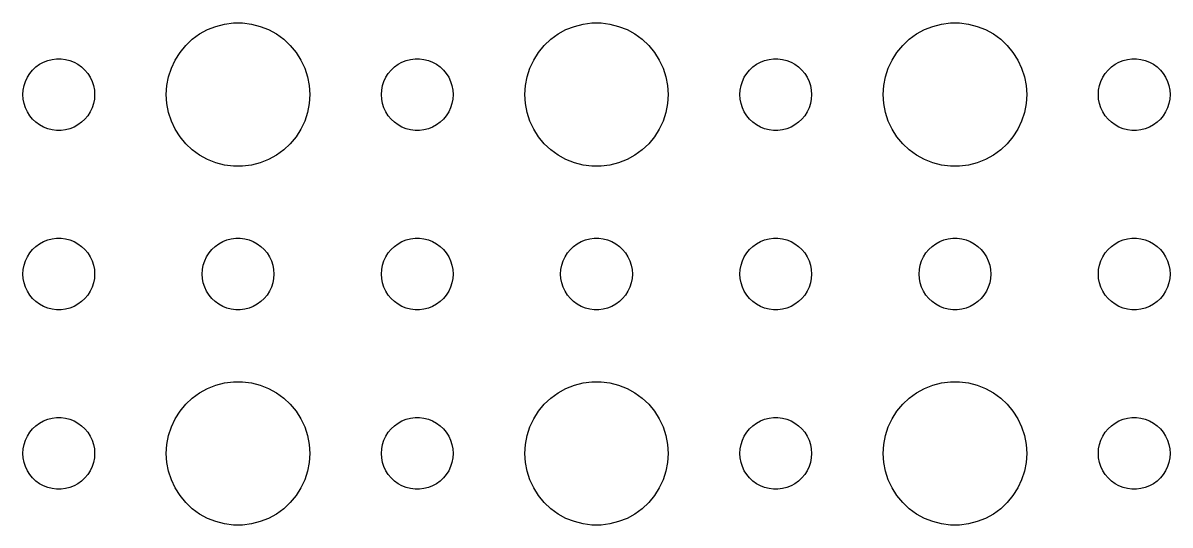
# Model space of a CAD drawing. Header units: metres. Extents: x -104 to 104, y -104 to 104.
# Drawn here: x -1.5 to 46.5, y -55.49 to -34.51 of the extents above; entities that cross this region are included whole.
import ezdxf

# ---------------------------------------------------------------- set-up
doc = ezdxf.new("R2010")
doc.units = ezdxf.units.M

msp = doc.modelspace()

# ---------------------------------------------------------------- linework, layer by layer
for p, q in [((6.57294, -34.6468), (6.93785, -34.5531)), ((6.93785, -34.5531), (7.31161, -34.5059)), ((7.31161, -34.5059), (7.68837, -34.5059)), ((7.68837, -34.5059), (8.06213, -34.5531)), ((8.06213, -34.5531), (8.42705, -34.6468)), ((21.5729, -34.6468), (21.9379, -34.5531)), ((21.9379, -34.5531), (22.3116, -34.5059)), ((22.3116, -34.5059), (22.6884, -34.5059)), ((22.6884, -34.5059), (23.0621, -34.5531)), ((23.0621, -34.5531), (23.427, -34.6468)), ((36.5729, -34.6468), (36.9379, -34.5531)), ((36.9379, -34.5531), (37.3116, -34.5059)), ((37.3116, -34.5059), (37.6884, -34.5059)), ((37.6884, -34.5059), (38.0621, -34.5531)), ((38.0621, -34.5531), (38.427, -34.6468)), ((5.58772, -35.1885), (5.89252, -34.967)), ((5.89252, -34.967), (6.22266, -34.7855)), ((6.22266, -34.7855), (6.57294, -34.6468)), ((8.42705, -34.6468), (8.77733, -34.7855)), ((8.77733, -34.7855), (9.10747, -34.967)), ((9.10747, -34.967), (9.41226, -35.1885)), ((20.5877, -35.1885), (20.8925, -34.967)), ((20.8925, -34.967), (21.2227, -34.7855)), ((21.2227, -34.7855), (21.5729, -34.6468)), ((23.427, -34.6468), (23.7773, -34.7855)), ((23.7773, -34.7855), (24.1075, -34.967)), ((24.1075, -34.967), (24.4123, -35.1885)), ((35.5877, -35.1885), (35.8925, -34.967)), ((35.8925, -34.967), (36.2227, -34.7855)), ((36.2227, -34.7855), (36.5729, -34.6468)), ((38.427, -34.6468), (38.7773, -34.7855)), ((38.7773, -34.7855), (39.1075, -34.967)), ((39.1075, -34.967), (39.4123, -35.1885)), ((5.07294, -35.7366), (5.31308, -35.4464)), ((5.31308, -35.4464), (5.58772, -35.1885)), ((9.41226, -35.1885), (9.6869, -35.4464)), ((9.6869, -35.4464), (9.92705, -35.7366)), ((20.0729, -35.7366), (20.3131, -35.4464)), ((20.3131, -35.4464), (20.5877, -35.1885)), ((24.4123, -35.1885), (24.6869, -35.4464)), ((24.6869, -35.4464), (24.927, -35.7366)), ((35.0729, -35.7366), (35.3131, -35.4464)), ((35.3131, -35.4464), (35.5877, -35.1885)), ((39.4123, -35.1885), (39.6869, -35.4464)), ((39.6869, -35.4464), (39.927, -35.7366)), ((4.87108, -36.0547), (5.07294, -35.7366)), ((9.92705, -35.7366), (10.1289, -36.0547)), ((19.8711, -36.0547), (20.0729, -35.7366)), ((24.927, -35.7366), (25.1289, -36.0547)), ((34.8711, -36.0547), (35.0729, -35.7366)), ((39.927, -35.7366), (40.1289, -36.0547)), ((-1.21352, -36.6183), (-1.09344, -36.4732)), ((-1.09344, -36.4732), (-0.95613, -36.3442)), ((-0.95613, -36.3442), (-0.80373, -36.2335)), ((-0.80373, -36.2335), (-0.63866, -36.1428)), ((-0.63866, -36.1428), (-0.46352, -36.0734)), ((-0.46352, -36.0734), (-0.28107, -36.0266)), ((-0.28107, -36.0266), (-0.09418, -36.003)), ((-0.09418, -36.003), (0.09418, -36.003)), ((0.09418, -36.003), (0.28107, -36.0266)), ((0.28107, -36.0266), (0.46352, -36.0734)), ((0.46352, -36.0734), (0.63866, -36.1428)), ((0.63866, -36.1428), (0.80373, -36.2335)), ((0.80373, -36.2335), (0.95613, -36.3442)), ((0.95613, -36.3442), (1.09344, -36.4732)), ((1.09344, -36.4732), (1.21352, -36.6183)), ((4.59424, -36.7539), (4.71066, -36.3956)), ((4.71066, -36.3956), (4.87108, -36.0547)), ((10.1289, -36.0547), (10.2893, -36.3956)), ((10.2893, -36.3956), (10.4057, -36.7539)), ((13.7865, -36.6183), (13.9065, -36.4732)), ((13.9065, -36.4732), (14.0439, -36.3442)), ((14.0439, -36.3442), (14.1963, -36.2335)), ((14.1963, -36.2335), (14.3613, -36.1428)), ((14.3613, -36.1428), (14.5365, -36.0734)), ((14.5365, -36.0734), (14.7189, -36.0266)), ((14.7189, -36.0266), (14.9058, -36.003)), ((14.9058, -36.003), (15.0942, -36.003)), ((15.0942, -36.003), (15.2811, -36.0266)), ((15.2811, -36.0266), (15.4635, -36.0734)), ((15.4635, -36.0734), (15.6387, -36.1428)), ((15.6387, -36.1428), (15.8037, -36.2335)), ((15.8037, -36.2335), (15.9561, -36.3442)), ((15.9561, -36.3442), (16.0934, -36.4732)), ((16.0934, -36.4732), (16.2135, -36.6183)), ((19.5942, -36.7539), (19.7107, -36.3956)), ((19.7107, -36.3956), (19.8711, -36.0547)), ((25.1289, -36.0547), (25.2893, -36.3956)), ((25.2893, -36.3956), (25.4057, -36.7539)), ((28.7865, -36.6183), (28.9065, -36.4732)), ((28.9065, -36.4732), (29.0439, -36.3442)), ((29.0439, -36.3442), (29.1963, -36.2335)), ((29.1963, -36.2335), (29.3613, -36.1428)), ((29.3613, -36.1428), (29.5365, -36.0734)), ((29.5365, -36.0734), (29.7189, -36.0266)), ((29.7189, -36.0266), (29.9058, -36.003)), ((29.9058, -36.003), (30.0942, -36.003)), ((30.0942, -36.003), (30.2811, -36.0266)), ((30.2811, -36.0266), (30.4635, -36.0734)), ((30.4635, -36.0734), (30.6387, -36.1428)), ((30.6387, -36.1428), (30.8037, -36.2335)), ((30.8037, -36.2335), (30.9561, -36.3442)), ((30.9561, -36.3442), (31.0934, -36.4732)), ((31.0934, -36.4732), (31.2135, -36.6183)), ((34.5942, -36.7539), (34.7107, -36.3956)), ((34.7107, -36.3956), (34.8711, -36.0547)), ((40.1289, -36.0547), (40.2893, -36.3956)), ((40.2893, -36.3956), (40.4057, -36.7539)), ((43.7865, -36.6183), (43.9065, -36.4732)), ((43.9065, -36.4732), (44.0439, -36.3442)), ((44.0439, -36.3442), (44.1963, -36.2335)), ((44.1963, -36.2335), (44.3613, -36.1428)), ((44.3613, -36.1428), (44.5365, -36.0734)), ((44.5365, -36.0734), (44.7189, -36.0266)), ((44.7189, -36.0266), (44.9058, -36.003)), ((44.9058, -36.003), (45.0942, -36.003)), ((45.0942, -36.003), (45.2811, -36.0266)), ((45.2811, -36.0266), (45.4635, -36.0734)), ((45.4635, -36.0734), (45.6387, -36.1428)), ((45.6387, -36.1428), (45.8037, -36.2335)), ((45.8037, -36.2335), (45.9561, -36.3442)), ((45.9561, -36.3442), (46.0934, -36.4732)), ((46.0934, -36.4732), (46.2135, -36.6183)), ((-1.45287, -37.127), (-1.39465, -36.9478)), ((-1.39465, -36.9478), (-1.31445, -36.7774)), ((-1.31445, -36.7774), (-1.21352, -36.6183)), ((1.21352, -36.6183), (1.31445, -36.7774)), ((1.31445, -36.7774), (1.39465, -36.9478)), ((1.39465, -36.9478), (1.45287, -37.127)), ((4.52365, -37.124), (4.59424, -36.7539)), ((10.4057, -36.7539), (10.4763, -37.124)), ((13.5471, -37.127), (13.6053, -36.9478)), ((13.6053, -36.9478), (13.6855, -36.7774)), ((13.6855, -36.7774), (13.7865, -36.6183)), ((16.2135, -36.6183), (16.3145, -36.7774)), ((16.3145, -36.7774), (16.3947, -36.9478)), ((16.3947, -36.9478), (16.4529, -37.127)), ((19.5237, -37.124), (19.5942, -36.7539)), ((25.4057, -36.7539), (25.4763, -37.124)), ((28.5471, -37.127), (28.6053, -36.9478)), ((28.6053, -36.9478), (28.6855, -36.7774)), ((28.6855, -36.7774), (28.7865, -36.6183)), ((31.2135, -36.6183), (31.3145, -36.7774)), ((31.3145, -36.7774), (31.3947, -36.9478)), ((31.3947, -36.9478), (31.4529, -37.127)), ((34.5237, -37.124), (34.5942, -36.7539)), ((40.4057, -36.7539), (40.4763, -37.124)), ((43.5471, -37.127), (43.6053, -36.9478)), ((43.6053, -36.9478), (43.6855, -36.7774)), ((43.6855, -36.7774), (43.7865, -36.6183)), ((46.2135, -36.6183), (46.3145, -36.7774)), ((46.3145, -36.7774), (46.3947, -36.9478)), ((46.3947, -36.9478), (46.4529, -37.127)), ((-1.5, -37.5), (-1.48816, -37.312)), ((-1.48816, -37.312), (-1.45287, -37.127)), ((1.45287, -37.127), (1.48816, -37.312)), ((1.48816, -37.312), (1.5, -37.5)), ((4.5, -37.5), (4.52365, -37.124)), ((10.4763, -37.124), (10.5, -37.5)), ((13.5, -37.5), (13.5118, -37.312)), ((13.5118, -37.312), (13.5471, -37.127)), ((16.4529, -37.127), (16.4882, -37.312)), ((16.4882, -37.312), (16.5, -37.5)), ((19.5, -37.5), (19.5237, -37.124)), ((25.4763, -37.124), (25.5, -37.5)), ((28.5, -37.5), (28.5118, -37.312)), ((28.5118, -37.312), (28.5471, -37.127)), ((31.4529, -37.127), (31.4882, -37.312)), ((31.4882, -37.312), (31.5, -37.5)), ((34.5, -37.5), (34.5237, -37.124)), ((40.4763, -37.124), (40.5, -37.5)), ((43.5, -37.5), (43.5118, -37.312)), ((43.5118, -37.312), (43.5471, -37.127)), ((46.4529, -37.127), (46.4882, -37.312)), ((46.4882, -37.312), (46.5, -37.5)), ((-1.48816, -37.688), (-1.5, -37.5)), ((-1.45287, -37.873), (-1.48816, -37.688)), ((-1.39465, -38.0522), (-1.45287, -37.873)), ((1.45287, -37.873), (1.39465, -38.0522)), ((1.48816, -37.688), (1.45287, -37.873)), ((1.5, -37.5), (1.48816, -37.688)), ((4.52365, -37.876), (4.5, -37.5)), ((4.59424, -38.2461), (4.52365, -37.876)), ((10.4763, -37.876), (10.4057, -38.2461)), ((10.5, -37.5), (10.4763, -37.876)), ((13.5118, -37.688), (13.5, -37.5)), ((13.5471, -37.873), (13.5118, -37.688)), ((13.6053, -38.0522), (13.5471, -37.873)), ((16.4529, -37.873), (16.3947, -38.0522)), ((16.4882, -37.688), (16.4529, -37.873)), ((16.5, -37.5), (16.4882, -37.688)), ((19.5237, -37.876), (19.5, -37.5)), ((19.5942, -38.2461), (19.5237, -37.876)), ((25.4763, -37.876), (25.4057, -38.2461)), ((25.5, -37.5), (25.4763, -37.876)), ((28.5118, -37.688), (28.5, -37.5)), ((28.5471, -37.873), (28.5118, -37.688)), ((28.6053, -38.0522), (28.5471, -37.873)), ((31.4529, -37.873), (31.3947, -38.0522)), ((31.4882, -37.688), (31.4529, -37.873)), ((31.5, -37.5), (31.4882, -37.688)), ((34.5237, -37.876), (34.5, -37.5)), ((34.5942, -38.2461), (34.5237, -37.876)), ((40.4763, -37.876), (40.4057, -38.2461)), ((40.5, -37.5), (40.4763, -37.876)), ((43.5118, -37.688), (43.5, -37.5)), ((43.5471, -37.873), (43.5118, -37.688)), ((43.6053, -38.0522), (43.5471, -37.873)), ((46.4529, -37.873), (46.3947, -38.0522)), ((46.4882, -37.688), (46.4529, -37.873)), ((46.5, -37.5), (46.4882, -37.688)), ((-1.31445, -38.2226), (-1.39465, -38.0522)), ((-1.21352, -38.3817), (-1.31445, -38.2226)), ((-1.09344, -38.5268), (-1.21352, -38.3817)), ((1.21352, -38.3817), (1.09344, -38.5268)), ((1.31445, -38.2226), (1.21352, -38.3817)), ((1.39465, -38.0522), (1.31445, -38.2226)), ((4.71066, -38.6044), (4.59424, -38.2461)), ((10.4057, -38.2461), (10.2893, -38.6044)), ((13.6855, -38.2226), (13.6053, -38.0522)), ((13.7865, -38.3817), (13.6855, -38.2226)), ((13.9065, -38.5268), (13.7865, -38.3817)), ((16.2135, -38.3817), (16.0934, -38.5268)), ((16.3145, -38.2226), (16.2135, -38.3817)), ((16.3947, -38.0522), (16.3145, -38.2226)), ((19.7107, -38.6044), (19.5942, -38.2461)), ((25.4057, -38.2461), (25.2893, -38.6044)), ((28.6855, -38.2226), (28.6053, -38.0522)), ((28.7865, -38.3817), (28.6855, -38.2226)), ((28.9065, -38.5268), (28.7865, -38.3817)), ((31.2135, -38.3817), (31.0934, -38.5268)), ((31.3145, -38.2226), (31.2135, -38.3817)), ((31.3947, -38.0522), (31.3145, -38.2226)), ((34.7107, -38.6044), (34.5942, -38.2461)), ((40.4057, -38.2461), (40.2893, -38.6044)), ((43.6855, -38.2226), (43.6053, -38.0522)), ((43.7865, -38.3817), (43.6855, -38.2226)), ((43.9065, -38.5268), (43.7865, -38.3817)), ((46.2135, -38.3817), (46.0934, -38.5268)), ((46.3145, -38.2226), (46.2135, -38.3817)), ((46.3947, -38.0522), (46.3145, -38.2226)), ((-0.95613, -38.6558), (-1.09344, -38.5268)), ((-0.80373, -38.7665), (-0.95613, -38.6558)), ((-0.63866, -38.8572), (-0.80373, -38.7665)), ((-0.46352, -38.9266), (-0.63866, -38.8572)), ((0.63866, -38.8572), (0.46352, -38.9266)), ((0.80373, -38.7665), (0.63866, -38.8572)), ((0.95613, -38.6558), (0.80373, -38.7665)), ((1.09344, -38.5268), (0.95613, -38.6558)), ((4.87108, -38.9453), (4.71066, -38.6044)), ((10.2893, -38.6044), (10.1289, -38.9453)), ((14.0439, -38.6558), (13.9065, -38.5268)), ((14.1963, -38.7665), (14.0439, -38.6558)), ((14.3613, -38.8572), (14.1963, -38.7665)), ((14.5365, -38.9266), (14.3613, -38.8572)), ((15.6387, -38.8572), (15.4635, -38.9266)), ((15.8037, -38.7665), (15.6387, -38.8572)), ((15.9561, -38.6558), (15.8037, -38.7665)), ((16.0934, -38.5268), (15.9561, -38.6558)), ((19.8711, -38.9453), (19.7107, -38.6044)), ((25.2893, -38.6044), (25.1289, -38.9453)), ((29.0439, -38.6558), (28.9065, -38.5268)), ((29.1963, -38.7665), (29.0439, -38.6558)), ((29.3613, -38.8572), (29.1963, -38.7665)), ((29.5365, -38.9266), (29.3613, -38.8572)), ((30.6387, -38.8572), (30.4635, -38.9266)), ((30.8037, -38.7665), (30.6387, -38.8572)), ((30.9561, -38.6558), (30.8037, -38.7665)), ((31.0934, -38.5268), (30.9561, -38.6558)), ((34.8711, -38.9453), (34.7107, -38.6044)), ((40.2893, -38.6044), (40.1289, -38.9453)), ((44.0439, -38.6558), (43.9065, -38.5268)), ((44.1963, -38.7665), (44.0439, -38.6558)), ((44.3613, -38.8572), (44.1963, -38.7665)), ((44.5365, -38.9266), (44.3613, -38.8572)), ((45.6387, -38.8572), (45.4635, -38.9266)), ((45.8037, -38.7665), (45.6387, -38.8572)), ((45.9561, -38.6558), (45.8037, -38.7665)), ((46.0934, -38.5268), (45.9561, -38.6558)), ((-0.28107, -38.9734), (-0.46352, -38.9266)), ((-0.09418, -38.997), (-0.28107, -38.9734)), ((0.09418, -38.997), (-0.09418, -38.997)), ((0.28107, -38.9734), (0.09418, -38.997)), ((0.46352, -38.9266), (0.28107, -38.9734)), ((5.07294, -39.2634), (4.87108, -38.9453)), ((5.31308, -39.5536), (5.07294, -39.2634)), ((9.92705, -39.2634), (9.6869, -39.5536)), ((10.1289, -38.9453), (9.92705, -39.2634)), ((14.7189, -38.9734), (14.5365, -38.9266)), ((14.9058, -38.997), (14.7189, -38.9734)), ((15.0942, -38.997), (14.9058, -38.997)), ((15.2811, -38.9734), (15.0942, -38.997)), ((15.4635, -38.9266), (15.2811, -38.9734)), ((20.0729, -39.2634), (19.8711, -38.9453)), ((20.3131, -39.5536), (20.0729, -39.2634)), ((24.927, -39.2634), (24.6869, -39.5536)), ((25.1289, -38.9453), (24.927, -39.2634)), ((29.7189, -38.9734), (29.5365, -38.9266)), ((29.9058, -38.997), (29.7189, -38.9734)), ((30.0942, -38.997), (29.9058, -38.997)), ((30.2811, -38.9734), (30.0942, -38.997)), ((30.4635, -38.9266), (30.2811, -38.9734)), ((35.0729, -39.2634), (34.8711, -38.9453)), ((35.3131, -39.5536), (35.0729, -39.2634)), ((39.927, -39.2634), (39.6869, -39.5536)), ((40.1289, -38.9453), (39.927, -39.2634)), ((44.7189, -38.9734), (44.5365, -38.9266)), ((44.9058, -38.997), (44.7189, -38.9734)), ((45.0942, -38.997), (44.9058, -38.997)), ((45.2811, -38.9734), (45.0942, -38.997)), ((45.4635, -38.9266), (45.2811, -38.9734)), ((5.58772, -39.8115), (5.31308, -39.5536)), ((5.89252, -40.033), (5.58772, -39.8115)), ((9.41226, -39.8115), (9.10747, -40.033)), ((9.6869, -39.5536), (9.41226, -39.8115)), ((20.5877, -39.8115), (20.3131, -39.5536)), ((20.8925, -40.033), (20.5877, -39.8115)), ((24.4123, -39.8115), (24.1075, -40.033)), ((24.6869, -39.5536), (24.4123, -39.8115)), ((35.5877, -39.8115), (35.3131, -39.5536)), ((35.8925, -40.033), (35.5877, -39.8115)), ((39.4123, -39.8115), (39.1075, -40.033)), ((39.6869, -39.5536), (39.4123, -39.8115)), ((6.22266, -40.2145), (5.89252, -40.033)), ((6.57294, -40.3532), (6.22266, -40.2145)), ((8.77733, -40.2145), (8.42705, -40.3532)), ((9.10747, -40.033), (8.77733, -40.2145)), ((21.2227, -40.2145), (20.8925, -40.033)), ((21.5729, -40.3532), (21.2227, -40.2145)), ((23.7773, -40.2145), (23.427, -40.3532)), ((24.1075, -40.033), (23.7773, -40.2145)), ((36.2227, -40.2145), (35.8925, -40.033)), ((36.5729, -40.3532), (36.2227, -40.2145)), ((38.7773, -40.2145), (38.427, -40.3532)), ((39.1075, -40.033), (38.7773, -40.2145)), ((6.93785, -40.4469), (6.57294, -40.3532)), ((7.31161, -40.4941), (6.93785, -40.4469)), ((7.68837, -40.4941), (7.31161, -40.4941)), ((8.06213, -40.4469), (7.68837, -40.4941)), ((8.42705, -40.3532), (8.06213, -40.4469)), ((21.9379, -40.4469), (21.5729, -40.3532)), ((22.3116, -40.4941), (21.9379, -40.4469)), ((22.6884, -40.4941), (22.3116, -40.4941)), ((23.0621, -40.4469), (22.6884, -40.4941)), ((23.427, -40.3532), (23.0621, -40.4469)), ((36.9379, -40.4469), (36.5729, -40.3532)), ((37.3116, -40.4941), (36.9379, -40.4469)), ((37.6884, -40.4941), (37.3116, -40.4941)), ((38.0621, -40.4469), (37.6884, -40.4941)), ((38.427, -40.3532), (38.0621, -40.4469)), ((-0.80373, -43.7335), (-0.63866, -43.6428)), ((-0.63866, -43.6428), (-0.46352, -43.5734)), ((-0.46352, -43.5734), (-0.28107, -43.5266)), ((-0.28107, -43.5266), (-0.09418, -43.503)), ((-0.09418, -43.503), (0.09418, -43.503)), ((0.09418, -43.503), (0.28107, -43.5266)), ((0.28107, -43.5266), (0.46352, -43.5734)), ((0.46352, -43.5734), (0.63866, -43.6428)), ((0.63866, -43.6428), (0.80373, -43.7335)), ((6.69626, -43.7335), (6.86133, -43.6428)), ((6.86133, -43.6428), (7.03647, -43.5734)), ((7.03647, -43.5734), (7.21892, -43.5266)), ((7.21892, -43.5266), (7.40581, -43.503)), ((7.40581, -43.503), (7.59418, -43.503)), ((7.59418, -43.503), (7.78107, -43.5266)), ((7.78107, -43.5266), (7.96352, -43.5734)), ((7.96352, -43.5734), (8.13866, -43.6428)), ((8.13866, -43.6428), (8.30373, -43.7335)), ((14.1963, -43.7335), (14.3613, -43.6428)), ((14.3613, -43.6428), (14.5365, -43.5734)), ((14.5365, -43.5734), (14.7189, -43.5266)), ((14.7189, -43.5266), (14.9058, -43.503)), ((14.9058, -43.503), (15.0942, -43.503)), ((15.0942, -43.503), (15.2811, -43.5266)), ((15.2811, -43.5266), (15.4635, -43.5734)), ((15.4635, -43.5734), (15.6387, -43.6428)), ((15.6387, -43.6428), (15.8037, -43.7335)), ((21.6963, -43.7335), (21.8613, -43.6428)), ((21.8613, -43.6428), (22.0365, -43.5734)), ((22.0365, -43.5734), (22.2189, -43.5266)), ((22.2189, -43.5266), (22.4058, -43.503)), ((22.4058, -43.503), (22.5942, -43.503)), ((22.5942, -43.503), (22.7811, -43.5266)), ((22.7811, -43.5266), (22.9635, -43.5734)), ((22.9635, -43.5734), (23.1387, -43.6428)), ((23.1387, -43.6428), (23.3037, -43.7335)), ((29.1963, -43.7335), (29.3613, -43.6428)), ((29.3613, -43.6428), (29.5365, -43.5734)), ((29.5365, -43.5734), (29.7189, -43.5266)), ((29.7189, -43.5266), (29.9058, -43.503)), ((29.9058, -43.503), (30.0942, -43.503)), ((30.0942, -43.503), (30.2811, -43.5266)), ((30.2811, -43.5266), (30.4635, -43.5734)), ((30.4635, -43.5734), (30.6387, -43.6428)), ((30.6387, -43.6428), (30.8037, -43.7335)), ((36.6963, -43.7335), (36.8613, -43.6428)), ((36.8613, -43.6428), (37.0365, -43.5734)), ((37.0365, -43.5734), (37.2189, -43.5266)), ((37.2189, -43.5266), (37.4058, -43.503)), ((37.4058, -43.503), (37.5942, -43.503)), ((37.5942, -43.503), (37.7811, -43.5266)), ((37.7811, -43.5266), (37.9635, -43.5734)), ((37.9635, -43.5734), (38.1387, -43.6428)), ((38.1387, -43.6428), (38.3037, -43.7335)), ((44.1963, -43.7335), (44.3613, -43.6428)), ((44.3613, -43.6428), (44.5365, -43.5734)), ((44.5365, -43.5734), (44.7189, -43.5266)), ((44.7189, -43.5266), (44.9058, -43.503)), ((44.9058, -43.503), (45.0942, -43.503)), ((45.0942, -43.503), (45.2811, -43.5266)), ((45.2811, -43.5266), (45.4635, -43.5734)), ((45.4635, -43.5734), (45.6387, -43.6428)), ((45.6387, -43.6428), (45.8037, -43.7335)), ((-1.31445, -44.2774), (-1.21352, -44.1183)), ((-1.21352, -44.1183), (-1.09344, -43.9732)), ((-1.09344, -43.9732), (-0.95613, -43.8442)), ((-0.95613, -43.8442), (-0.80373, -43.7335)), ((0.80373, -43.7335), (0.95613, -43.8442)), ((0.95613, -43.8442), (1.09344, -43.9732)), ((1.09344, -43.9732), (1.21352, -44.1183)), ((1.21352, -44.1183), (1.31445, -44.2774)), ((6.18553, -44.2774), (6.28647, -44.1183)), ((6.28647, -44.1183), (6.40654, -43.9732)), ((6.40654, -43.9732), (6.54385, -43.8442)), ((6.54385, -43.8442), (6.69626, -43.7335)), ((8.30373, -43.7335), (8.45613, -43.8442)), ((8.45613, -43.8442), (8.59344, -43.9732)), ((8.59344, -43.9732), (8.71352, -44.1183)), ((8.71352, -44.1183), (8.81445, -44.2774)), ((13.6855, -44.2774), (13.7865, -44.1183)), ((13.7865, -44.1183), (13.9065, -43.9732)), ((13.9065, -43.9732), (14.0439, -43.8442)), ((14.0439, -43.8442), (14.1963, -43.7335)), ((15.8037, -43.7335), (15.9561, -43.8442)), ((15.9561, -43.8442), (16.0934, -43.9732)), ((16.0934, -43.9732), (16.2135, -44.1183)), ((16.2135, -44.1183), (16.3145, -44.2774)), ((21.1855, -44.2774), (21.2865, -44.1183)), ((21.2865, -44.1183), (21.4065, -43.9732)), ((21.4065, -43.9732), (21.5439, -43.8442)), ((21.5439, -43.8442), (21.6963, -43.7335)), ((23.3037, -43.7335), (23.4561, -43.8442)), ((23.4561, -43.8442), (23.5934, -43.9732)), ((23.5934, -43.9732), (23.7135, -44.1183)), ((23.7135, -44.1183), (23.8145, -44.2774)), ((28.6855, -44.2774), (28.7865, -44.1183)), ((28.7865, -44.1183), (28.9065, -43.9732)), ((28.9065, -43.9732), (29.0439, -43.8442)), ((29.0439, -43.8442), (29.1963, -43.7335)), ((30.8037, -43.7335), (30.9561, -43.8442)), ((30.9561, -43.8442), (31.0934, -43.9732)), ((31.0934, -43.9732), (31.2135, -44.1183)), ((31.2135, -44.1183), (31.3145, -44.2774)), ((36.1855, -44.2774), (36.2865, -44.1183)), ((36.2865, -44.1183), (36.4065, -43.9732)), ((36.4065, -43.9732), (36.5439, -43.8442)), ((36.5439, -43.8442), (36.6963, -43.7335)), ((38.3037, -43.7335), (38.4561, -43.8442)), ((38.4561, -43.8442), (38.5934, -43.9732)), ((38.5934, -43.9732), (38.7135, -44.1183)), ((38.7135, -44.1183), (38.8145, -44.2774)), ((43.6855, -44.2774), (43.7865, -44.1183)), ((43.7865, -44.1183), (43.9065, -43.9732)), ((43.9065, -43.9732), (44.0439, -43.8442)), ((44.0439, -43.8442), (44.1963, -43.7335)), ((45.8037, -43.7335), (45.9561, -43.8442)), ((45.9561, -43.8442), (46.0934, -43.9732)), ((46.0934, -43.9732), (46.2135, -44.1183)), ((46.2135, -44.1183), (46.3145, -44.2774)), ((-1.48816, -44.812), (-1.45287, -44.627)), ((-1.45287, -44.627), (-1.39465, -44.4478)), ((-1.39465, -44.4478), (-1.31445, -44.2774)), ((1.31445, -44.2774), (1.39465, -44.4478)), ((1.39465, -44.4478), (1.45287, -44.627)), ((1.45287, -44.627), (1.48816, -44.812)), ((6.01183, -44.812), (6.04712, -44.627)), ((6.04712, -44.627), (6.10533, -44.4478)), ((6.10533, -44.4478), (6.18553, -44.2774)), ((8.81445, -44.2774), (8.89465, -44.4478)), ((8.89465, -44.4478), (8.95287, -44.627)), ((8.95287, -44.627), (8.98816, -44.812)), ((13.5118, -44.812), (13.5471, -44.627)), ((13.5471, -44.627), (13.6053, -44.4478)), ((13.6053, -44.4478), (13.6855, -44.2774)), ((16.3145, -44.2774), (16.3947, -44.4478)), ((16.3947, -44.4478), (16.4529, -44.627)), ((16.4529, -44.627), (16.4882, -44.812)), ((21.0118, -44.812), (21.0471, -44.627)), ((21.0471, -44.627), (21.1053, -44.4478)), ((21.1053, -44.4478), (21.1855, -44.2774)), ((23.8145, -44.2774), (23.8947, -44.4478)), ((23.8947, -44.4478), (23.9529, -44.627)), ((23.9529, -44.627), (23.9882, -44.812)), ((28.5118, -44.812), (28.5471, -44.627)), ((28.5471, -44.627), (28.6053, -44.4478)), ((28.6053, -44.4478), (28.6855, -44.2774)), ((31.3145, -44.2774), (31.3947, -44.4478)), ((31.3947, -44.4478), (31.4529, -44.627)), ((31.4529, -44.627), (31.4882, -44.812)), ((36.0118, -44.812), (36.0471, -44.627)), ((36.0471, -44.627), (36.1053, -44.4478)), ((36.1053, -44.4478), (36.1855, -44.2774)), ((38.8145, -44.2774), (38.8947, -44.4478)), ((38.8947, -44.4478), (38.9529, -44.627)), ((38.9529, -44.627), (38.9882, -44.812)), ((43.5118, -44.812), (43.5471, -44.627)), ((43.5471, -44.627), (43.6053, -44.4478)), ((43.6053, -44.4478), (43.6855, -44.2774)), ((46.3145, -44.2774), (46.3947, -44.4478)), ((46.3947, -44.4478), (46.4529, -44.627)), ((46.4529, -44.627), (46.4882, -44.812)), ((-1.5, -45), (-1.48816, -44.812)), ((-1.48816, -45.188), (-1.5, -45)), ((1.48816, -44.812), (1.5, -45)), ((1.5, -45), (1.48816, -45.188)), ((6, -45), (6.01183, -44.812)), ((6.01183, -45.188), (6, -45)), ((8.98816, -44.812), (9, -45)), ((9, -45), (8.98816, -45.188)), ((13.5, -45), (13.5118, -44.812)), ((13.5118, -45.188), (13.5, -45)), ((16.4882, -44.812), (16.5, -45)), ((16.5, -45), (16.4882, -45.188)), ((21, -45), (21.0118, -44.812)), ((21.0118, -45.188), (21, -45)), ((23.9882, -44.812), (24, -45)), ((24, -45), (23.9882, -45.188)), ((28.5, -45), (28.5118, -44.812)), ((28.5118, -45.188), (28.5, -45)), ((31.4882, -44.812), (31.5, -45)), ((31.5, -45), (31.4882, -45.188)), ((36, -45), (36.0118, -44.812)), ((36.0118, -45.188), (36, -45)), ((38.9882, -44.812), (39, -45)), ((39, -45), (38.9882, -45.188)), ((43.5, -45), (43.5118, -44.812)), ((43.5118, -45.188), (43.5, -45)), ((46.4882, -44.812), (46.5, -45)), ((46.5, -45), (46.4882, -45.188)), ((-1.45287, -45.373), (-1.48816, -45.188)), ((-1.39465, -45.5522), (-1.45287, -45.373)), ((-1.31445, -45.7226), (-1.39465, -45.5522)), ((1.39465, -45.5522), (1.31445, -45.7226)), ((1.45287, -45.373), (1.39465, -45.5522)), ((1.48816, -45.188), (1.45287, -45.373)), ((6.04712, -45.373), (6.01183, -45.188)), ((6.10533, -45.5522), (6.04712, -45.373)), ((6.18553, -45.7226), (6.10533, -45.5522)), ((8.89465, -45.5522), (8.81445, -45.7226)), ((8.95287, -45.373), (8.89465, -45.5522)), ((8.98816, -45.188), (8.95287, -45.373)), ((13.5471, -45.373), (13.5118, -45.188)), ((13.6053, -45.5522), (13.5471, -45.373)), ((13.6855, -45.7226), (13.6053, -45.5522)), ((16.3947, -45.5522), (16.3145, -45.7226)), ((16.4529, -45.373), (16.3947, -45.5522)), ((16.4882, -45.188), (16.4529, -45.373)), ((21.0471, -45.373), (21.0118, -45.188)), ((21.1053, -45.5522), (21.0471, -45.373)), ((21.1855, -45.7226), (21.1053, -45.5522)), ((23.8947, -45.5522), (23.8145, -45.7226)), ((23.9529, -45.373), (23.8947, -45.5522)), ((23.9882, -45.188), (23.9529, -45.373)), ((28.5471, -45.373), (28.5118, -45.188)), ((28.6053, -45.5522), (28.5471, -45.373)), ((28.6855, -45.7226), (28.6053, -45.5522)), ((31.3947, -45.5522), (31.3145, -45.7226)), ((31.4529, -45.373), (31.3947, -45.5522)), ((31.4882, -45.188), (31.4529, -45.373)), ((36.0471, -45.373), (36.0118, -45.188)), ((36.1053, -45.5522), (36.0471, -45.373)), ((36.1855, -45.7226), (36.1053, -45.5522)), ((38.8947, -45.5522), (38.8145, -45.7226)), ((38.9529, -45.373), (38.8947, -45.5522)), ((38.9882, -45.188), (38.9529, -45.373)), ((43.5471, -45.373), (43.5118, -45.188)), ((43.6053, -45.5522), (43.5471, -45.373)), ((43.6855, -45.7226), (43.6053, -45.5522)), ((46.3947, -45.5522), (46.3145, -45.7226)), ((46.4529, -45.373), (46.3947, -45.5522)), ((46.4882, -45.188), (46.4529, -45.373)), ((-1.21352, -45.8817), (-1.31445, -45.7226)), ((-1.09344, -46.0268), (-1.21352, -45.8817)), ((-0.95613, -46.1558), (-1.09344, -46.0268)), ((1.09344, -46.0268), (0.95613, -46.1558)), ((1.21352, -45.8817), (1.09344, -46.0268)), ((1.31445, -45.7226), (1.21352, -45.8817)), ((6.28647, -45.8817), (6.18553, -45.7226)), ((6.40654, -46.0268), (6.28647, -45.8817)), ((6.54385, -46.1558), (6.40654, -46.0268)), ((8.59344, -46.0268), (8.45613, -46.1558)), ((8.71352, -45.8817), (8.59344, -46.0268)), ((8.81445, -45.7226), (8.71352, -45.8817)), ((13.7865, -45.8817), (13.6855, -45.7226)), ((13.9065, -46.0268), (13.7865, -45.8817)), ((14.0439, -46.1558), (13.9065, -46.0268)), ((16.0934, -46.0268), (15.9561, -46.1558)), ((16.2135, -45.8817), (16.0934, -46.0268)), ((16.3145, -45.7226), (16.2135, -45.8817)), ((21.2865, -45.8817), (21.1855, -45.7226)), ((21.4065, -46.0268), (21.2865, -45.8817)), ((21.5439, -46.1558), (21.4065, -46.0268)), ((23.5934, -46.0268), (23.4561, -46.1558)), ((23.7135, -45.8817), (23.5934, -46.0268)), ((23.8145, -45.7226), (23.7135, -45.8817)), ((28.7865, -45.8817), (28.6855, -45.7226)), ((28.9065, -46.0268), (28.7865, -45.8817)), ((29.0439, -46.1558), (28.9065, -46.0268)), ((31.0934, -46.0268), (30.9561, -46.1558)), ((31.2135, -45.8817), (31.0934, -46.0268)), ((31.3145, -45.7226), (31.2135, -45.8817)), ((36.2865, -45.8817), (36.1855, -45.7226)), ((36.4065, -46.0268), (36.2865, -45.8817)), ((36.5439, -46.1558), (36.4065, -46.0268)), ((38.5934, -46.0268), (38.4561, -46.1558)), ((38.7135, -45.8817), (38.5934, -46.0268)), ((38.8145, -45.7226), (38.7135, -45.8817)), ((43.7865, -45.8817), (43.6855, -45.7226)), ((43.9065, -46.0268), (43.7865, -45.8817)), ((44.0439, -46.1558), (43.9065, -46.0268)), ((46.0934, -46.0268), (45.9561, -46.1558)), ((46.2135, -45.8817), (46.0934, -46.0268)), ((46.3145, -45.7226), (46.2135, -45.8817)), ((-0.80373, -46.2665), (-0.95613, -46.1558)), ((-0.63866, -46.3572), (-0.80373, -46.2665)), ((-0.46352, -46.4266), (-0.63866, -46.3572)), ((-0.28107, -46.4734), (-0.46352, -46.4266)), ((-0.09418, -46.497), (-0.28107, -46.4734)), ((0.09418, -46.497), (-0.09418, -46.497)), ((0.28107, -46.4734), (0.09418, -46.497)), ((0.46352, -46.4266), (0.28107, -46.4734)), ((0.63866, -46.3572), (0.46352, -46.4266)), ((0.80373, -46.2665), (0.63866, -46.3572)), ((0.95613, -46.1558), (0.80373, -46.2665)), ((6.69626, -46.2665), (6.54385, -46.1558)), ((6.86133, -46.3572), (6.69626, -46.2665)), ((7.03647, -46.4266), (6.86133, -46.3572)), ((7.21892, -46.4734), (7.03647, -46.4266)), ((7.40581, -46.497), (7.21892, -46.4734)), ((7.59418, -46.497), (7.40581, -46.497)), ((7.78107, -46.4734), (7.59418, -46.497)), ((7.96352, -46.4266), (7.78107, -46.4734)), ((8.13866, -46.3572), (7.96352, -46.4266)), ((8.30373, -46.2665), (8.13866, -46.3572)), ((8.45613, -46.1558), (8.30373, -46.2665)), ((14.1963, -46.2665), (14.0439, -46.1558)), ((14.3613, -46.3572), (14.1963, -46.2665)), ((14.5365, -46.4266), (14.3613, -46.3572)), ((14.7189, -46.4734), (14.5365, -46.4266)), ((14.9058, -46.497), (14.7189, -46.4734)), ((15.0942, -46.497), (14.9058, -46.497)), ((15.2811, -46.4734), (15.0942, -46.497)), ((15.4635, -46.4266), (15.2811, -46.4734)), ((15.6387, -46.3572), (15.4635, -46.4266)), ((15.8037, -46.2665), (15.6387, -46.3572)), ((15.9561, -46.1558), (15.8037, -46.2665)), ((21.6963, -46.2665), (21.5439, -46.1558)), ((21.8613, -46.3572), (21.6963, -46.2665)), ((22.0365, -46.4266), (21.8613, -46.3572)), ((22.2189, -46.4734), (22.0365, -46.4266)), ((22.4058, -46.497), (22.2189, -46.4734)), ((22.5942, -46.497), (22.4058, -46.497)), ((22.7811, -46.4734), (22.5942, -46.497)), ((22.9635, -46.4266), (22.7811, -46.4734)), ((23.1387, -46.3572), (22.9635, -46.4266)), ((23.3037, -46.2665), (23.1387, -46.3572)), ((23.4561, -46.1558), (23.3037, -46.2665)), ((29.1963, -46.2665), (29.0439, -46.1558)), ((29.3613, -46.3572), (29.1963, -46.2665)), ((29.5365, -46.4266), (29.3613, -46.3572)), ((29.7189, -46.4734), (29.5365, -46.4266)), ((29.9058, -46.497), (29.7189, -46.4734)), ((30.0942, -46.497), (29.9058, -46.497)), ((30.2811, -46.4734), (30.0942, -46.497)), ((30.4635, -46.4266), (30.2811, -46.4734)), ((30.6387, -46.3572), (30.4635, -46.4266)), ((30.8037, -46.2665), (30.6387, -46.3572)), ((30.9561, -46.1558), (30.8037, -46.2665)), ((36.6963, -46.2665), (36.5439, -46.1558)), ((36.8613, -46.3572), (36.6963, -46.2665)), ((37.0365, -46.4266), (36.8613, -46.3572)), ((37.2189, -46.4734), (37.0365, -46.4266)), ((37.4058, -46.497), (37.2189, -46.4734)), ((37.5942, -46.497), (37.4058, -46.497)), ((37.7811, -46.4734), (37.5942, -46.497)), ((37.9635, -46.4266), (37.7811, -46.4734)), ((38.1387, -46.3572), (37.9635, -46.4266)), ((38.3037, -46.2665), (38.1387, -46.3572)), ((38.4561, -46.1558), (38.3037, -46.2665)), ((44.1963, -46.2665), (44.0439, -46.1558)), ((44.3613, -46.3572), (44.1963, -46.2665)), ((44.5365, -46.4266), (44.3613, -46.3572)), ((44.7189, -46.4734), (44.5365, -46.4266)), ((44.9058, -46.497), (44.7189, -46.4734)), ((45.0942, -46.497), (44.9058, -46.497)), ((45.2811, -46.4734), (45.0942, -46.497)), ((45.4635, -46.4266), (45.2811, -46.4734)), ((45.6387, -46.3572), (45.4635, -46.4266)), ((45.8037, -46.2665), (45.6387, -46.3572)), ((45.9561, -46.1558), (45.8037, -46.2665)), ((5.89252, -49.967), (6.22266, -49.7855)), ((6.22266, -49.7855), (6.57294, -49.6468)), ((6.57294, -49.6468), (6.93785, -49.5531)), ((6.93785, -49.5531), (7.31161, -49.5059)), ((7.31161, -49.5059), (7.68837, -49.5059)), ((7.68837, -49.5059), (8.06213, -49.5531)), ((8.06213, -49.5531), (8.42705, -49.6468)), ((8.42705, -49.6468), (8.77733, -49.7855)), ((8.77733, -49.7855), (9.10747, -49.967)), ((20.8925, -49.967), (21.2227, -49.7855)), ((21.2227, -49.7855), (21.5729, -49.6468)), ((21.5729, -49.6468), (21.9379, -49.5531)), ((21.9379, -49.5531), (22.3116, -49.5059)), ((22.3116, -49.5059), (22.6884, -49.5059)), ((22.6884, -49.5059), (23.0621, -49.5531)), ((23.0621, -49.5531), (23.427, -49.6468)), ((23.427, -49.6468), (23.7773, -49.7855)), ((23.7773, -49.7855), (24.1075, -49.967)), ((35.8925, -49.967), (36.2227, -49.7855)), ((36.2227, -49.7855), (36.5729, -49.6468)), ((36.5729, -49.6468), (36.9379, -49.5531)), ((36.9379, -49.5531), (37.3116, -49.5059)), ((37.3116, -49.5059), (37.6884, -49.5059)), ((37.6884, -49.5059), (38.0621, -49.5531)), ((38.0621, -49.5531), (38.427, -49.6468)), ((38.427, -49.6468), (38.7773, -49.7855)), ((38.7773, -49.7855), (39.1075, -49.967)), ((5.31308, -50.4464), (5.58772, -50.1885)), ((5.58772, -50.1885), (5.89252, -49.967)), ((9.10747, -49.967), (9.41226, -50.1885)), ((9.41226, -50.1885), (9.6869, -50.4464)), ((20.3131, -50.4464), (20.5877, -50.1885)), ((20.5877, -50.1885), (20.8925, -49.967)), ((24.1075, -49.967), (24.4123, -50.1885)), ((24.4123, -50.1885), (24.6869, -50.4464)), ((35.3131, -50.4464), (35.5877, -50.1885)), ((35.5877, -50.1885), (35.8925, -49.967)), ((39.1075, -49.967), (39.4123, -50.1885)), ((39.4123, -50.1885), (39.6869, -50.4464)), ((4.87108, -51.0547), (5.07294, -50.7366)), ((5.07294, -50.7366), (5.31308, -50.4464)), ((9.6869, -50.4464), (9.92705, -50.7366)), ((9.92705, -50.7366), (10.1289, -51.0547)), ((19.8711, -51.0547), (20.0729, -50.7366)), ((20.0729, -50.7366), (20.3131, -50.4464)), ((24.6869, -50.4464), (24.927, -50.7366)), ((24.927, -50.7366), (25.1289, -51.0547)), ((34.8711, -51.0547), (35.0729, -50.7366)), ((35.0729, -50.7366), (35.3131, -50.4464)), ((39.6869, -50.4464), (39.927, -50.7366)), ((39.927, -50.7366), (40.1289, -51.0547)), ((-1.09344, -51.4732), (-0.95613, -51.3442)), ((-0.95613, -51.3442), (-0.80373, -51.2335)), ((-0.80373, -51.2335), (-0.63866, -51.1428)), ((-0.63866, -51.1428), (-0.46352, -51.0734)), ((-0.46352, -51.0734), (-0.28107, -51.0266)), ((-0.28107, -51.0266), (-0.09418, -51.003)), ((-0.09418, -51.003), (0.09418, -51.003)), ((0.09418, -51.003), (0.28107, -51.0266)), ((0.28107, -51.0266), (0.46352, -51.0734)), ((0.46352, -51.0734), (0.63866, -51.1428)), ((0.63866, -51.1428), (0.80373, -51.2335)), ((0.80373, -51.2335), (0.95613, -51.3442)), ((0.95613, -51.3442), (1.09344, -51.4732)), ((4.71066, -51.3956), (4.87108, -51.0547)), ((10.1289, -51.0547), (10.2893, -51.3956)), ((13.9065, -51.4732), (14.0439, -51.3442)), ((14.0439, -51.3442), (14.1963, -51.2335)), ((14.1963, -51.2335), (14.3613, -51.1428)), ((14.3613, -51.1428), (14.5365, -51.0734)), ((14.5365, -51.0734), (14.7189, -51.0266)), ((14.7189, -51.0266), (14.9058, -51.003)), ((14.9058, -51.003), (15.0942, -51.003)), ((15.0942, -51.003), (15.2811, -51.0266)), ((15.2811, -51.0266), (15.4635, -51.0734)), ((15.4635, -51.0734), (15.6387, -51.1428)), ((15.6387, -51.1428), (15.8037, -51.2335)), ((15.8037, -51.2335), (15.9561, -51.3442)), ((15.9561, -51.3442), (16.0934, -51.4732)), ((19.7107, -51.3956), (19.8711, -51.0547)), ((25.1289, -51.0547), (25.2893, -51.3956)), ((28.9065, -51.4732), (29.0439, -51.3442)), ((29.0439, -51.3442), (29.1963, -51.2335)), ((29.1963, -51.2335), (29.3613, -51.1428)), ((29.3613, -51.1428), (29.5365, -51.0734)), ((29.5365, -51.0734), (29.7189, -51.0266)), ((29.7189, -51.0266), (29.9058, -51.003)), ((29.9058, -51.003), (30.0942, -51.003)), ((30.0942, -51.003), (30.2811, -51.0266)), ((30.2811, -51.0266), (30.4635, -51.0734)), ((30.4635, -51.0734), (30.6387, -51.1428)), ((30.6387, -51.1428), (30.8037, -51.2335)), ((30.8037, -51.2335), (30.9561, -51.3442)), ((30.9561, -51.3442), (31.0934, -51.4732)), ((34.7107, -51.3956), (34.8711, -51.0547)), ((40.1289, -51.0547), (40.2893, -51.3956)), ((43.9065, -51.4732), (44.0439, -51.3442)), ((44.0439, -51.3442), (44.1963, -51.2335)), ((44.1963, -51.2335), (44.3613, -51.1428)), ((44.3613, -51.1428), (44.5365, -51.0734)), ((44.5365, -51.0734), (44.7189, -51.0266)), ((44.7189, -51.0266), (44.9058, -51.003)), ((44.9058, -51.003), (45.0942, -51.003)), ((45.0942, -51.003), (45.2811, -51.0266)), ((45.2811, -51.0266), (45.4635, -51.0734)), ((45.4635, -51.0734), (45.6387, -51.1428)), ((45.6387, -51.1428), (45.8037, -51.2335)), ((45.8037, -51.2335), (45.9561, -51.3442)), ((45.9561, -51.3442), (46.0934, -51.4732)), ((-1.39465, -51.9478), (-1.31445, -51.7774)), ((-1.31445, -51.7774), (-1.21352, -51.6183)), ((-1.21352, -51.6183), (-1.09344, -51.4732)), ((1.09344, -51.4732), (1.21352, -51.6183)), ((1.21352, -51.6183), (1.31445, -51.7774)), ((1.31445, -51.7774), (1.39465, -51.9478)), ((4.52365, -52.124), (4.59424, -51.7539)), ((4.59424, -51.7539), (4.71066, -51.3956)), ((10.2893, -51.3956), (10.4057, -51.7539)), ((10.4057, -51.7539), (10.4763, -52.124)), ((13.6053, -51.9478), (13.6855, -51.7774)), ((13.6855, -51.7774), (13.7865, -51.6183)), ((13.7865, -51.6183), (13.9065, -51.4732)), ((16.0934, -51.4732), (16.2135, -51.6183)), ((16.2135, -51.6183), (16.3145, -51.7774)), ((16.3145, -51.7774), (16.3947, -51.9478)), ((19.5237, -52.124), (19.5942, -51.7539)), ((19.5942, -51.7539), (19.7107, -51.3956)), ((25.2893, -51.3956), (25.4057, -51.7539)), ((25.4057, -51.7539), (25.4763, -52.124)), ((28.6053, -51.9478), (28.6855, -51.7774)), ((28.6855, -51.7774), (28.7865, -51.6183)), ((28.7865, -51.6183), (28.9065, -51.4732)), ((31.0934, -51.4732), (31.2135, -51.6183)), ((31.2135, -51.6183), (31.3145, -51.7774)), ((31.3145, -51.7774), (31.3947, -51.9478)), ((34.5237, -52.124), (34.5942, -51.7539)), ((34.5942, -51.7539), (34.7107, -51.3956)), ((40.2893, -51.3956), (40.4057, -51.7539)), ((40.4057, -51.7539), (40.4763, -52.124)), ((43.6053, -51.9478), (43.6855, -51.7774)), ((43.6855, -51.7774), (43.7865, -51.6183)), ((43.7865, -51.6183), (43.9065, -51.4732)), ((46.0934, -51.4732), (46.2135, -51.6183)), ((46.2135, -51.6183), (46.3145, -51.7774)), ((46.3145, -51.7774), (46.3947, -51.9478)), ((-1.5, -52.5), (-1.48816, -52.312)), ((-1.48816, -52.312), (-1.45287, -52.127)), ((-1.45287, -52.127), (-1.39465, -51.9478)), ((1.39465, -51.9478), (1.45287, -52.127)), ((1.45287, -52.127), (1.48816, -52.312)), ((1.48816, -52.312), (1.5, -52.5)), ((4.5, -52.5), (4.52365, -52.124)), ((10.4763, -52.124), (10.5, -52.5)), ((13.5, -52.5), (13.5118, -52.312)), ((13.5118, -52.312), (13.5471, -52.127)), ((13.5471, -52.127), (13.6053, -51.9478)), ((16.3947, -51.9478), (16.4529, -52.127)), ((16.4529, -52.127), (16.4882, -52.312)), ((16.4882, -52.312), (16.5, -52.5)), ((19.5, -52.5), (19.5237, -52.124)), ((25.4763, -52.124), (25.5, -52.5)), ((28.5, -52.5), (28.5118, -52.312)), ((28.5118, -52.312), (28.5471, -52.127)), ((28.5471, -52.127), (28.6053, -51.9478)), ((31.3947, -51.9478), (31.4529, -52.127)), ((31.4529, -52.127), (31.4882, -52.312)), ((31.4882, -52.312), (31.5, -52.5)), ((34.5, -52.5), (34.5237, -52.124)), ((40.4763, -52.124), (40.5, -52.5)), ((43.5, -52.5), (43.5118, -52.312)), ((43.5118, -52.312), (43.5471, -52.127)), ((43.5471, -52.127), (43.6053, -51.9478)), ((46.3947, -51.9478), (46.4529, -52.127)), ((46.4529, -52.127), (46.4882, -52.312)), ((46.4882, -52.312), (46.5, -52.5)), ((-1.48816, -52.688), (-1.5, -52.5)), ((-1.45287, -52.873), (-1.48816, -52.688)), ((1.48816, -52.688), (1.45287, -52.873)), ((1.5, -52.5), (1.48816, -52.688)), ((4.52365, -52.876), (4.5, -52.5)), ((10.5, -52.5), (10.4763, -52.876)), ((13.5118, -52.688), (13.5, -52.5)), ((13.5471, -52.873), (13.5118, -52.688)), ((16.4882, -52.688), (16.4529, -52.873)), ((16.5, -52.5), (16.4882, -52.688)), ((19.5237, -52.876), (19.5, -52.5)), ((25.5, -52.5), (25.4763, -52.876)), ((28.5118, -52.688), (28.5, -52.5)), ((28.5471, -52.873), (28.5118, -52.688)), ((31.4882, -52.688), (31.4529, -52.873)), ((31.5, -52.5), (31.4882, -52.688)), ((34.5237, -52.876), (34.5, -52.5)), ((40.5, -52.5), (40.4763, -52.876)), ((43.5118, -52.688), (43.5, -52.5)), ((43.5471, -52.873), (43.5118, -52.688)), ((46.4882, -52.688), (46.4529, -52.873)), ((46.5, -52.5), (46.4882, -52.688)), ((-1.39465, -53.0522), (-1.45287, -52.873)), ((-1.31445, -53.2226), (-1.39465, -53.0522)), ((-1.21352, -53.3817), (-1.31445, -53.2226)), ((1.31445, -53.2226), (1.21352, -53.3817)), ((1.39465, -53.0522), (1.31445, -53.2226)), ((1.45287, -52.873), (1.39465, -53.0522)), ((4.59424, -53.2461), (4.52365, -52.876)), ((4.71066, -53.6044), (4.59424, -53.2461)), ((10.4057, -53.2461), (10.2893, -53.6044)), ((10.4763, -52.876), (10.4057, -53.2461)), ((13.6053, -53.0522), (13.5471, -52.873)), ((13.6855, -53.2226), (13.6053, -53.0522)), ((13.7865, -53.3817), (13.6855, -53.2226)), ((16.3145, -53.2226), (16.2135, -53.3817)), ((16.3947, -53.0522), (16.3145, -53.2226)), ((16.4529, -52.873), (16.3947, -53.0522)), ((19.5942, -53.2461), (19.5237, -52.876)), ((19.7107, -53.6044), (19.5942, -53.2461)), ((25.4057, -53.2461), (25.2893, -53.6044)), ((25.4763, -52.876), (25.4057, -53.2461)), ((28.6053, -53.0522), (28.5471, -52.873)), ((28.6855, -53.2226), (28.6053, -53.0522)), ((28.7865, -53.3817), (28.6855, -53.2226)), ((31.3145, -53.2226), (31.2135, -53.3817)), ((31.3947, -53.0522), (31.3145, -53.2226)), ((31.4529, -52.873), (31.3947, -53.0522)), ((34.5942, -53.2461), (34.5237, -52.876)), ((34.7107, -53.6044), (34.5942, -53.2461)), ((40.4057, -53.2461), (40.2893, -53.6044)), ((40.4763, -52.876), (40.4057, -53.2461)), ((43.6053, -53.0522), (43.5471, -52.873)), ((43.6855, -53.2226), (43.6053, -53.0522)), ((43.7865, -53.3817), (43.6855, -53.2226)), ((46.3145, -53.2226), (46.2135, -53.3817)), ((46.3947, -53.0522), (46.3145, -53.2226)), ((46.4529, -52.873), (46.3947, -53.0522)), ((-1.09344, -53.5268), (-1.21352, -53.3817)), ((-0.95613, -53.6558), (-1.09344, -53.5268)), ((-0.80373, -53.7665), (-0.95613, -53.6558)), ((0.95613, -53.6558), (0.80373, -53.7665)), ((1.09344, -53.5268), (0.95613, -53.6558)), ((1.21352, -53.3817), (1.09344, -53.5268)), ((4.87108, -53.9453), (4.71066, -53.6044)), ((10.2893, -53.6044), (10.1289, -53.9453)), ((13.9065, -53.5268), (13.7865, -53.3817)), ((14.0439, -53.6558), (13.9065, -53.5268)), ((14.1963, -53.7665), (14.0439, -53.6558)), ((15.9561, -53.6558), (15.8037, -53.7665)), ((16.0934, -53.5268), (15.9561, -53.6558)), ((16.2135, -53.3817), (16.0934, -53.5268)), ((19.8711, -53.9453), (19.7107, -53.6044)), ((25.2893, -53.6044), (25.1289, -53.9453)), ((28.9065, -53.5268), (28.7865, -53.3817)), ((29.0439, -53.6558), (28.9065, -53.5268)), ((29.1963, -53.7665), (29.0439, -53.6558)), ((30.9561, -53.6558), (30.8037, -53.7665)), ((31.0934, -53.5268), (30.9561, -53.6558)), ((31.2135, -53.3817), (31.0934, -53.5268)), ((34.8711, -53.9453), (34.7107, -53.6044)), ((40.2893, -53.6044), (40.1289, -53.9453)), ((43.9065, -53.5268), (43.7865, -53.3817)), ((44.0439, -53.6558), (43.9065, -53.5268)), ((44.1963, -53.7665), (44.0439, -53.6558)), ((45.9561, -53.6558), (45.8037, -53.7665)), ((46.0934, -53.5268), (45.9561, -53.6558)), ((46.2135, -53.3817), (46.0934, -53.5268)), ((-0.63866, -53.8572), (-0.80373, -53.7665)), ((-0.46352, -53.9266), (-0.63866, -53.8572)), ((-0.28107, -53.9734), (-0.46352, -53.9266)), ((-0.09418, -53.997), (-0.28107, -53.9734)), ((0.09418, -53.997), (-0.09418, -53.997)), ((0.28107, -53.9734), (0.09418, -53.997)), ((0.46352, -53.9266), (0.28107, -53.9734)), ((0.63866, -53.8572), (0.46352, -53.9266)), ((0.80373, -53.7665), (0.63866, -53.8572)), ((5.07294, -54.2634), (4.87108, -53.9453)), ((10.1289, -53.9453), (9.92705, -54.2634)), ((14.3613, -53.8572), (14.1963, -53.7665)), ((14.5365, -53.9266), (14.3613, -53.8572)), ((14.7189, -53.9734), (14.5365, -53.9266)), ((14.9058, -53.997), (14.7189, -53.9734)), ((15.0942, -53.997), (14.9058, -53.997)), ((15.2811, -53.9734), (15.0942, -53.997)), ((15.4635, -53.9266), (15.2811, -53.9734)), ((15.6387, -53.8572), (15.4635, -53.9266)), ((15.8037, -53.7665), (15.6387, -53.8572)), ((20.0729, -54.2634), (19.8711, -53.9453)), ((25.1289, -53.9453), (24.927, -54.2634)), ((29.3613, -53.8572), (29.1963, -53.7665)), ((29.5365, -53.9266), (29.3613, -53.8572)), ((29.7189, -53.9734), (29.5365, -53.9266)), ((29.9058, -53.997), (29.7189, -53.9734)), ((30.0942, -53.997), (29.9058, -53.997)), ((30.2811, -53.9734), (30.0942, -53.997)), ((30.4635, -53.9266), (30.2811, -53.9734)), ((30.6387, -53.8572), (30.4635, -53.9266)), ((30.8037, -53.7665), (30.6387, -53.8572)), ((35.0729, -54.2634), (34.8711, -53.9453)), ((40.1289, -53.9453), (39.927, -54.2634)), ((44.3613, -53.8572), (44.1963, -53.7665)), ((44.5365, -53.9266), (44.3613, -53.8572)), ((44.7189, -53.9734), (44.5365, -53.9266)), ((44.9058, -53.997), (44.7189, -53.9734)), ((45.0942, -53.997), (44.9058, -53.997)), ((45.2811, -53.9734), (45.0942, -53.997)), ((45.4635, -53.9266), (45.2811, -53.9734)), ((45.6387, -53.8572), (45.4635, -53.9266)), ((45.8037, -53.7665), (45.6387, -53.8572)), ((5.31308, -54.5536), (5.07294, -54.2634)), ((5.58772, -54.8115), (5.31308, -54.5536)), ((9.6869, -54.5536), (9.41226, -54.8115)), ((9.92705, -54.2634), (9.6869, -54.5536)), ((20.3131, -54.5536), (20.0729, -54.2634)), ((20.5877, -54.8115), (20.3131, -54.5536)), ((24.6869, -54.5536), (24.4123, -54.8115)), ((24.927, -54.2634), (24.6869, -54.5536)), ((35.3131, -54.5536), (35.0729, -54.2634)), ((35.5877, -54.8115), (35.3131, -54.5536)), ((39.6869, -54.5536), (39.4123, -54.8115)), ((39.927, -54.2634), (39.6869, -54.5536)), ((5.89252, -55.033), (5.58772, -54.8115)), ((6.22266, -55.2145), (5.89252, -55.033)), ((9.10747, -55.033), (8.77733, -55.2145)), ((9.41226, -54.8115), (9.10747, -55.033)), ((20.8925, -55.033), (20.5877, -54.8115)), ((21.2227, -55.2145), (20.8925, -55.033)), ((24.1075, -55.033), (23.7773, -55.2145)), ((24.4123, -54.8115), (24.1075, -55.033)), ((35.8925, -55.033), (35.5877, -54.8115)), ((36.2227, -55.2145), (35.8925, -55.033)), ((39.1075, -55.033), (38.7773, -55.2145)), ((39.4123, -54.8115), (39.1075, -55.033)), ((6.57294, -55.3532), (6.22266, -55.2145)), ((6.93785, -55.4469), (6.57294, -55.3532)), ((7.31161, -55.4941), (6.93785, -55.4469)), ((7.68837, -55.4941), (7.31161, -55.4941)), ((8.06213, -55.4469), (7.68837, -55.4941)), ((8.42705, -55.3532), (8.06213, -55.4469)), ((8.77733, -55.2145), (8.42705, -55.3532)), ((21.5729, -55.3532), (21.2227, -55.2145)), ((21.9379, -55.4469), (21.5729, -55.3532)), ((22.3116, -55.4941), (21.9379, -55.4469)), ((22.6884, -55.4941), (22.3116, -55.4941)), ((23.0621, -55.4469), (22.6884, -55.4941)), ((23.427, -55.3532), (23.0621, -55.4469)), ((23.7773, -55.2145), (23.427, -55.3532)), ((36.5729, -55.3532), (36.2227, -55.2145)), ((36.9379, -55.4469), (36.5729, -55.3532)), ((37.3116, -55.4941), (36.9379, -55.4469)), ((37.6884, -55.4941), (37.3116, -55.4941)), ((38.0621, -55.4469), (37.6884, -55.4941)), ((38.427, -55.3532), (38.0621, -55.4469)), ((38.7773, -55.2145), (38.427, -55.3532))]:
    msp.add_line(p, q)

doc.saveas('drawing.dxf')
